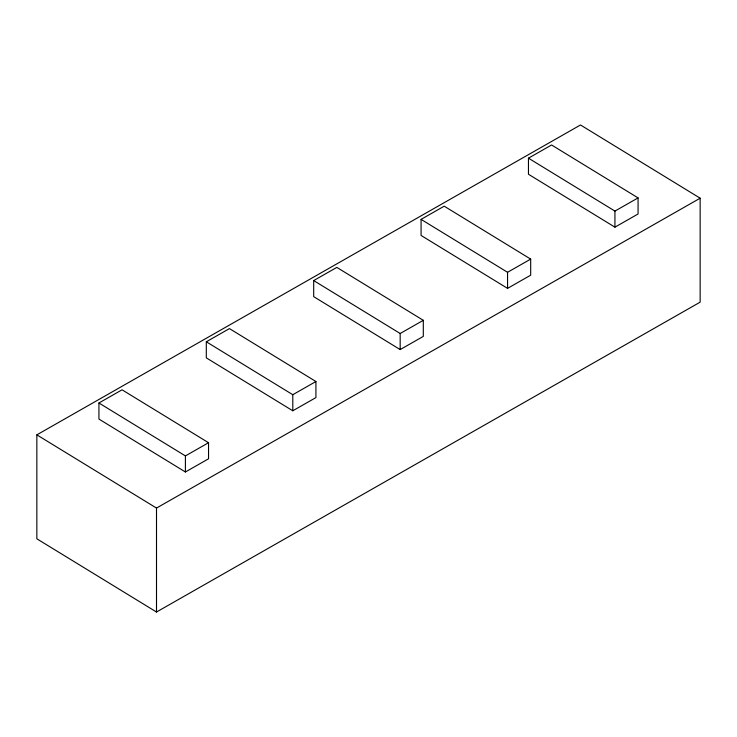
<?xml version="1.0" encoding="UTF-8"?>
<svg xmlns="http://www.w3.org/2000/svg" width="737" height="737" viewBox="0 0 737 737"><rect width="100%" height="100%" fill="white"/><g stroke="black" fill="none" stroke-linecap="round" stroke-linejoin="round"><path stroke-width="1.11" d="M36.85 434.848L580.498 124.977L700.15 198.198L700.15 302.152L156.502 612.023L36.85 538.802L36.85 434.848L156.502 508.069L156.502 612.023M98.933 402.992L122.066 389.809L208.543 442.725L208.543 458.801L185.411 471.984L98.933 419.067L98.933 402.992L185.411 455.908L185.411 471.984M206.314 341.784L229.447 328.601L315.924 381.517L315.924 397.593L292.792 410.785L206.314 357.86L206.314 341.784L292.792 394.71L292.792 410.785M313.695 280.576L336.827 267.393L423.305 320.319L423.305 336.394L400.173 349.578L313.695 296.652L313.695 280.576L400.173 333.502L400.173 349.578M421.076 219.377L444.208 206.185L530.686 259.111L530.686 275.187L507.553 288.37L421.076 235.453L421.076 219.377L507.553 272.294L507.553 288.37M528.457 158.169L551.589 144.986L638.067 197.903L638.067 213.979L614.934 227.162L528.457 174.245L528.457 158.169L614.934 211.086L614.934 227.162M185.411 455.908L208.543 442.725M292.792 394.71L315.924 381.517M400.173 333.502L423.305 320.319M507.553 272.294L530.686 259.111M614.934 211.086L638.067 197.903M156.502 508.069L700.15 198.198"/></g></svg>
